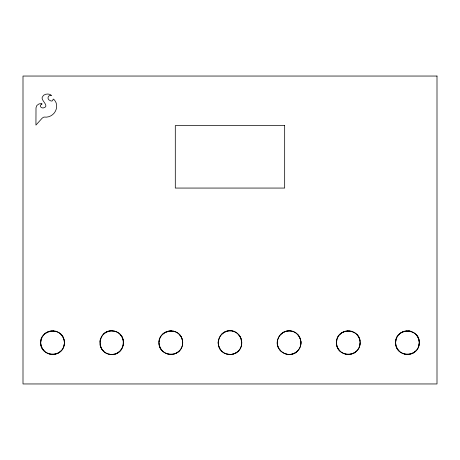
<?xml version="1.0" encoding="UTF-8"?>
<svg xmlns="http://www.w3.org/2000/svg" width="460" height="460" viewBox="0 0 460 460"><rect width="100%" height="100%" fill="white"/><g stroke="black" fill="none" stroke-linecap="round" stroke-linejoin="round"><path stroke-width="0.69" d="M41.136 339.687C36.512 356.741 64.567 359.795 64.4 342.671C63.905 323.426 33.017 330.475 42.308 348.53M232.996 331.246C217.942 326.962 212.278 350.485 226.929 354.091M231.92 354.344C249.607 351.152 240.632 323.478 224.089 332.43M360.053 343.833C362.008 327.779 336.128 326.64 336.455 342.671C335.972 357.357 359.087 358.214 360.053 343.833A11.81 11.81 0 0 1 349.439 354.43M419.198 343.833C421.141 327.072 393.743 327.072 395.657 343.833C396.261 357.65 418.583 357.431 419.198 343.833A11.81 11.81 0 0 1 408.584 354.43M114.827 331.275C97.629 326.836 94.524 354.166 111.607 354.493M109.031 354.142C123.959 358.144 129.156 334.644 114.695 331.24M218.575 339.606L218.166 342.671L218.558 345.696L219.753 348.582M241.419 345.736L241.822 342.671L241.437 339.652L240.241 336.766M277.719 339.606C273.987 350.808 289.731 359.726 297.499 351.037C304.589 344.609 299.88 331.378 290.306 330.907A11.966 11.966 0 0 0 287.983 330.907C279.772 331.407 274.384 341.516 278.898 348.582M300.558 345.736L300.966 342.671L300.581 339.652L299.385 336.766M336.864 339.612L336.455 342.671L336.846 345.696L338.042 348.582M359.709 345.73L360.111 342.671L359.72 339.652L358.524 336.76M396.008 339.618L395.6 342.671L395.991 345.696L397.193 348.588M418.853 345.73L419.255 342.671L418.864 339.652L417.668 336.754M159.436 339.612C155.014 356.856 182.528 359.835 182.689 342.671C181.849 323.334 151.524 330.504 160.615 348.588M182.281 345.73L182.689 342.671L182.298 339.652L181.096 336.76M100.291 339.618L99.889 342.671L100.28 345.696M123.136 345.73L123.544 342.671L123.153 339.652M64.009 345.655C64.837 342.7 64.222 339.509 62.842 336.812M338.324 336.289L338.042 336.76M397.469 336.289L397.187 336.766M121.917 348.634L120.33 350.773M221.703 334.259L223.922 332.522M236.072 352.82L238.291 351.084M44.292 334.247L46.494 332.522M105.639 332.522L103.465 334.219M117.789 352.82L119.956 351.135M162.552 334.265L164.783 332.522M176.933 352.82L179.153 351.084M280.847 334.259L283.067 332.522M295.216 352.82L297.436 351.084M339.98 334.265L342.205 332.522M354.355 352.82L356.575 351.089M399.125 334.27L401.35 332.522M413.5 352.82L415.725 351.084M58.644 352.82L60.841 351.106M46.724 332.402C49.404 331.033 52.578 330.418 55.522 331.234M105.8 332.436L108.686 331.24L111.711 330.849M164.945 332.43L169.694 330.907A11.816 11.816 0 0 1 170.89 330.855M117.633 352.912L114.735 354.108L111.711 354.499M173.88 354.108L176.767 352.912M283.233 332.43L286.12 331.24L289.144 330.849L292.203 331.252M235.905 352.912C233.197 354.303 229.994 354.936 227.016 354.102L231.161 354.441A11.805 11.805 0 0 0 236.98 352.21M342.372 332.43C345.08 331.039 348.289 330.406 351.267 331.24M295.05 352.912C292.341 354.303 289.133 354.936 286.16 354.102M401.511 332.436C404.219 331.039 407.428 330.406 410.406 331.24M354.194 352.912C351.486 354.303 348.277 354.936 345.299 354.102M413.344 352.912C410.636 354.298 407.428 354.936 404.443 354.102M58.403 352.952C55.723 354.315 52.555 354.924 49.617 354.114M51.405 330.907L52.129 330.907M52.998 330.907L53.728 330.907M110.549 330.907L111.274 330.907M112.2 330.907L112.873 330.907M169.694 330.907L170.418 330.907M171.281 330.907L173.84 331.24M228.838 330.907L229.563 330.907M230.425 330.907L231.161 330.907M287.983 330.907L288.707 330.907M289.57 330.907L290.306 330.907M347.116 330.907L347.846 330.907M348.709 330.907L349.445 330.907M406.26 330.907L406.985 330.907M407.853 330.907L409.716 330.907M170.855 330.849L172.017 330.907M167.877 354.102L170.855 354.499A11.816 11.816 0 0 0 182.195 346.052M111.82 330.855L114.413 331.206M51.543 95.502C47.604 94.26 46.5 99.854 50.433 100.723C51.215 101.223 52.63 101.206 52.854 100.102C52.779 96.68 56.643 102.839 56.413 104.029A10.344 10.344 0 0 1 56.252 109.106C54.861 114.212 49.651 117.817 44.361 117.076A3.283 3.283 0 0 0 43.355 117.357L42.153 118.18L35.932 125.091L36.006 107.755L36.846 105.484L38.807 104.04A4.985 4.985 0 0 1 40.244 103.73A5.135 5.135 0 0 1 41.636 103.828C42.901 104.098 39.836 104.696 40.319 105.932C40.468 107.324 42.009 108.048 43.274 107.956C49.755 106.524 42.205 101.413 42.09 98.175A3.364 3.364 0 0 1 42.285 97.192C43.527 93.167 50.036 93.512 51.209 95.243M41.636 103.828L41.998 103.925M415.834 334.374L417.582 336.599M397.279 348.743L399.021 350.974M356.695 334.374L358.438 336.599M338.134 348.743L339.877 350.974M297.551 334.374L299.293 336.599M280.726 350.963L278.99 348.743A11.805 11.805 0 0 1 277.409 343.839M238.406 334.374L240.149 336.599M219.845 348.743L221.582 350.963M179.262 334.368L181.01 336.599M160.701 348.743L162.449 350.974M121.865 336.599L120.175 334.426M101.562 348.743L103.258 350.922M61.007 334.397L62.721 336.599M42.423 348.743L44.143 350.951M121.952 336.754L122.964 339.187M101.476 348.588L100.464 346.15M406.295 354.43A11.81 11.81 0 0 1 396.025 345.69M395.79 344.586A11.81 11.81 0 0 1 395.692 343.827M395.692 341.533A11.81 11.81 0 0 1 405.542 331.027M409.716 331.091A11.81 11.81 0 0 1 415.529 334.075M416.288 334.857A11.81 11.81 0 0 1 419.198 341.527M53.728 354.43A11.81 11.81 0 0 0 64.343 343.833A11.948 11.948 0 0 0 64.343 341.51M51.439 354.43A11.81 11.81 0 0 1 40.836 343.827A11.948 11.948 0 0 1 40.802 341.51M40.836 341.533A11.81 11.81 0 0 1 50.68 331.027M54.861 331.091A11.81 11.81 0 0 1 64.003 339.664M64.239 340.768A11.81 11.81 0 0 1 64.343 341.527M350.572 331.091A11.81 11.81 0 0 1 357.144 334.857M357.828 335.702A11.81 11.81 0 0 1 358.949 337.582M359.381 338.6A11.81 11.81 0 0 1 359.956 340.768M347.122 354.436A11.805 11.805 0 0 1 336.519 343.833M336.519 341.538A11.805 11.805 0 0 1 346.363 331.033M290.306 354.436A11.805 11.805 0 0 0 300.903 343.833A11.948 11.948 0 0 0 300.915 341.51M288.017 354.436A11.805 11.805 0 0 1 279.628 349.657M277.409 341.533A11.805 11.805 0 0 1 277.575 340.406M277.846 339.313A11.805 11.805 0 0 1 287.258 331.033M291.433 331.102A11.805 11.805 0 0 1 300.903 341.538M112.873 354.43A11.81 11.81 0 0 0 123.481 343.833A11.948 11.948 0 0 0 123.487 341.51M114.005 331.091A11.81 11.81 0 0 1 123.481 341.527M110.549 354.436A11.805 11.805 0 0 1 102.856 350.503M102.172 349.652A11.805 11.805 0 0 1 100.05 344.592M99.952 341.538A11.805 11.805 0 0 1 109.796 331.033M241.759 343.833A11.805 11.805 0 0 1 237.831 351.532M228.873 354.436A11.805 11.805 0 0 1 221.174 350.508M220.489 349.657A11.805 11.805 0 0 1 218.362 344.592M218.431 340.406A11.805 11.805 0 0 1 228.114 331.033M232.288 331.102A11.805 11.805 0 0 1 241.661 340.779M218.224 343.833A11.948 11.948 0 0 1 218.224 341.51M182.465 344.96A11.816 11.816 0 0 0 182.631 343.833A11.931 11.931 0 0 0 182.631 341.51A11.816 11.816 0 0 0 173.144 331.073M169.728 354.43A11.816 11.816 0 0 1 159.114 343.827M159.114 341.51A11.816 11.816 0 0 1 168.969 331.01M437 76.044L23 76.044L23 383.956L437 383.956L437 76.044M284.671 125.568L175.3 125.568L175.3 188.065L284.671 188.065L284.671 125.568"/></g></svg>
